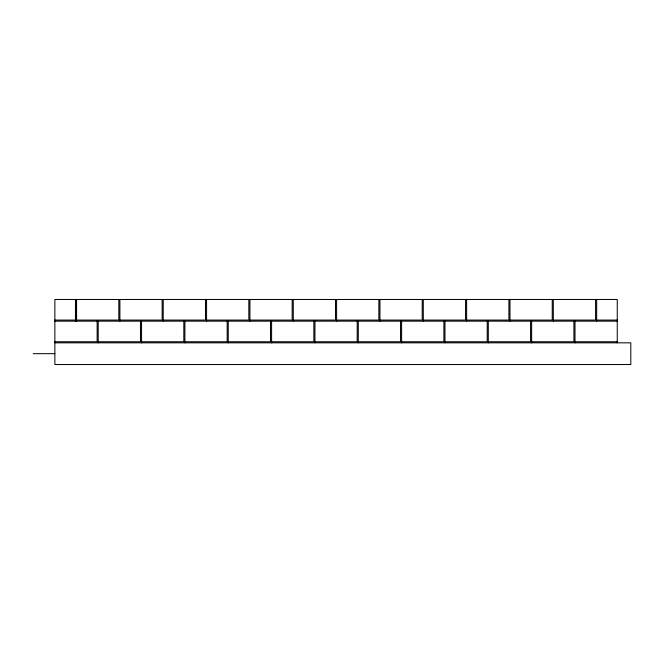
<?xml version="1.0" encoding="UTF-8"?>
<svg xmlns="http://www.w3.org/2000/svg" width="664" height="664" viewBox="0 0 664 664"><rect width="100%" height="100%" fill="white"/><g stroke="black" fill="none" stroke-linecap="round" stroke-linejoin="round"><path stroke-width="1" d="M54.871 320.073L76.003 320.073M119.885 320.073L162.149 320.073L162.149 299.481M163.228 320.073L205.491 320.073L205.491 299.481M206.57 320.073L248.834 320.073L248.834 299.481M249.921 320.073L292.177 320.073L292.177 299.481M293.264 320.073L335.519 320.073L335.519 299.481M336.606 320.073L378.862 320.073L378.862 299.481M379.949 320.073L422.213 320.073L422.213 299.481M423.292 320.073L465.555 320.073L465.555 299.481M466.634 320.073L508.898 320.073L508.898 299.481M509.977 320.073L552.24 320.073L552.24 299.481M553.319 320.073L595.583 320.073L595.583 299.481M596.67 320.073L617.254 320.073M54.871 321.16L617.254 321.16M54.871 341.744L97.135 341.744L97.135 321.16M98.214 341.744L140.477 341.744L140.477 321.16M141.556 341.744L183.82 341.744L183.82 321.16M184.899 341.744L227.163 341.744L227.163 321.16M228.25 341.744L270.505 341.744L270.505 321.16M271.593 341.744L313.848 341.744L313.848 321.16M314.935 341.744L357.19 341.744L357.19 321.16M358.278 341.744L400.533 341.744L400.533 321.16M401.62 341.744L443.884 341.744L443.884 321.16M444.963 341.744L487.227 341.744L487.227 321.16M488.306 341.744L530.569 341.744L530.569 321.16M531.648 341.744L573.912 341.744L573.912 321.16M574.999 341.744L617.254 341.744M54.871 342.832L630.8 342.832L630.8 364.519L54.871 364.519L54.871 299.481L617.254 299.481L617.254 342.832M33.2 353.671L54.871 353.671M596.67 299.481L596.67 321.16M574.999 321.16L574.999 342.832M553.319 299.481L553.319 321.16M531.648 321.16L531.648 342.832M509.977 299.481L509.977 321.16M488.306 321.16L488.306 342.832M466.634 299.481L466.634 321.16M444.963 321.16L444.963 342.832M423.292 299.481L423.292 321.16M401.62 321.16L401.62 342.832M379.949 299.481L379.949 321.16M358.278 321.16L358.278 342.832M336.606 299.481L336.606 321.16M314.935 321.16L314.935 342.832M293.264 299.481L293.264 321.16M271.593 321.16L271.593 342.832M249.921 299.481L249.921 321.16M228.25 321.16L228.25 342.832M206.57 299.481L206.57 321.16M184.899 321.16L184.899 342.832M163.228 299.481L163.228 321.16M141.556 321.16L141.556 342.832M119.885 299.481L119.885 321.16M118.806 299.481L118.806 320.073L76.543 320.073L76.543 299.481L76.543 321.16M98.214 321.16L98.214 342.832M76.003 299.481L76.003 321.16M75.464 299.481L75.464 321.16"/></g></svg>
